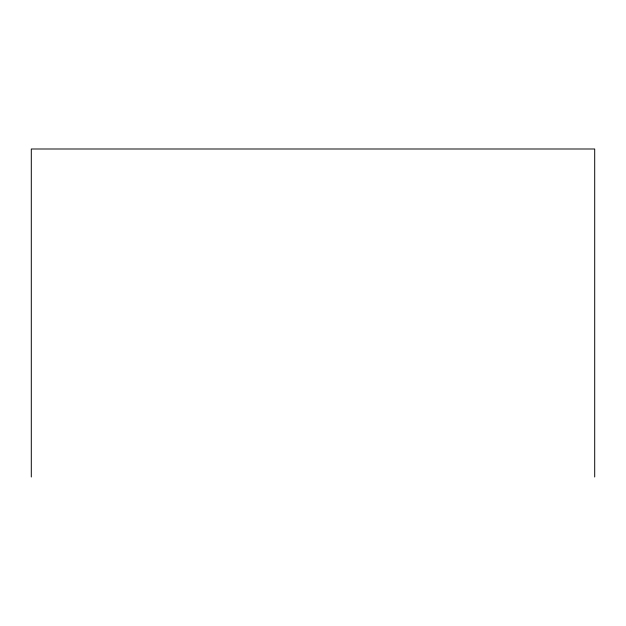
<?xml version="1.0" encoding="UTF-8"?>
<svg xmlns="http://www.w3.org/2000/svg" width="626" height="626" viewBox="0 0 626 626"><rect width="100%" height="100%" fill="white"/><g stroke="black" fill="none" stroke-linecap="round" stroke-linejoin="round"><path stroke-width="0.94" d="M594.7 477.004L594.7 148.996L31.3 148.996L31.3 477.004"/></g></svg>
